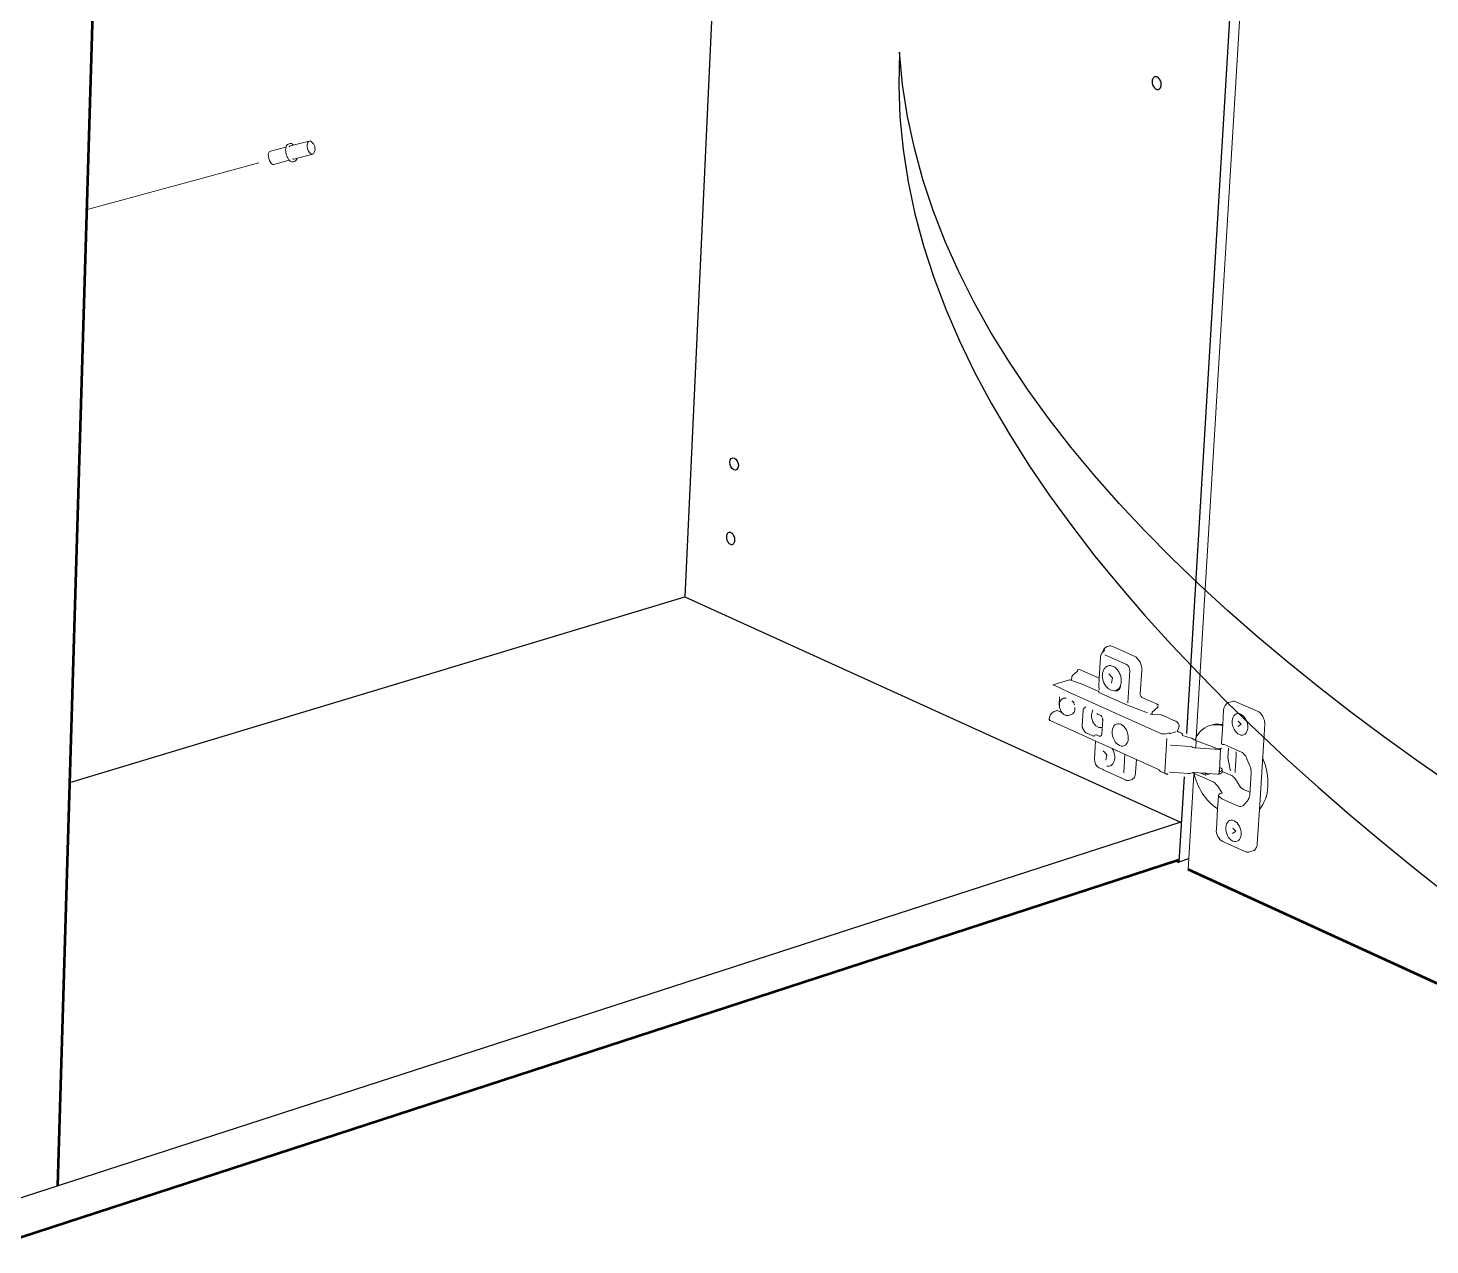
# Model space of a CAD drawing. Header units: inches. Extents: x 0.5 to 7.8, y 1 to 11.1.
# Drawn here: x 3.294 to 4.795, y 2.376 to 3.679 of the extents above; entities that cross this region are included whole.
import ezdxf

# ---------------------------------------------------------------- set-up
doc = ezdxf.new("R2010")
doc.units = ezdxf.units.IN
doc.header["$MEASUREMENT"] = 0
doc.layers.add('PDF_Geometry', color=7, linetype='Continuous')

msp = doc.modelspace()

# ---------------------------------------------------------------- linework, layer by layer
at = {"layer": 'PDF_Geometry', "lineweight": 25}
for points in [[(4.535, 2.924), (4.6368, 4.6148)], [(4.0417, 4.0186), (3.9978, 3.0704)], [(3.3392, 2.8715), (3.9978, 3.0704)], [(3.9978, 3.0704), (4.5284, 2.8289)], [(4.527, 2.7866), (4.5325, 2.8776)], [(4.5285, 2.8289), (2.5959, 2.2029)], [(4.5269, 2.7866), (4.5372, 2.7899)]]:
    msp.add_lwpolyline(points, dxfattribs=at)
at = {"layer": 'PDF_Geometry', "lineweight": 18}
for points in [[(4.545, 2.9193), (4.6474, 4.6131)], [(3.5755, 3.5531), (3.5955, 3.5584)], [(3.5792, 3.5391), (3.5992, 3.5444)], [(3.5416, 3.535), (3.3567, 3.4848)], [(3.5575, 3.5334), (3.5742, 3.5378)], [(4.4513, 3.0175), (4.4524, 3.0177), (4.4535, 3.0177), (4.4547, 3.0175), (4.4558, 3.0171)], [(4.4441, 3.0098), (4.4437, 3.0092), (4.4434, 3.0087), (4.4431, 3.0081), (4.4429, 3.0074), (4.4427, 3.0065), (4.4426, 3.0056), (4.4413, 2.9831)], [(4.4441, 3.0098), (4.4451, 3.011)], [(4.4739, 2.9912), (4.4739, 2.9919), (4.4738, 2.9927), (4.4737, 2.9933), (4.4735, 2.994), (4.4733, 2.9946), (4.473, 2.9953), (4.4727, 2.9958), (4.4723, 2.9963), (4.4719, 2.9968), (4.4715, 2.9973), (4.471, 2.9976), (4.4705, 2.9979), (4.4474, 3.0081)], [(4.418, 2.9913), (4.418, 2.9907), (4.413, 2.9863)], [(4.4186, 2.9921), (4.4183, 2.992), (4.4181, 2.9916), (4.418, 2.9913)], [(4.4201, 2.9926), (4.4186, 2.9921)], [(4.4201, 2.9926), (4.4413, 2.9831), (4.4408, 2.9747)], [(4.4456, 2.9802), (4.4453, 2.9813), (4.4451, 2.9824), (4.4449, 2.9835), (4.4447, 2.9846), (4.4446, 2.9857), (4.4447, 2.9867), (4.4448, 2.9877), (4.4449, 2.9888), (4.4451, 2.9897), (4.4454, 2.9906), (4.4457, 2.9916), (4.4462, 2.9924), (4.4466, 2.9932), (4.4472, 2.9939), (4.4477, 2.9945), (4.4484, 2.9951), (4.449, 2.9955), (4.4497, 2.9959), (4.4505, 2.9962), (4.4512, 2.9964), (4.4519, 2.9966), (4.4527, 2.9966), (4.4535, 2.9966), (4.4542, 2.9964), (4.4552, 2.9961), (4.4563, 2.9958), (4.4572, 2.9952), (4.458, 2.9948), (4.4587, 2.9942), (4.4594, 2.9935), (4.4595, 2.9934), (4.4601, 2.9928), (4.4608, 2.9921), (4.4615, 2.9912), (4.462, 2.9903), (4.4626, 2.9894), (4.4631, 2.9883), (4.4635, 2.9873), (4.4639, 2.9863), (4.4643, 2.9852), (4.4645, 2.9841), (4.4647, 2.9831), (4.4649, 2.982), (4.4649, 2.9809), (4.4649, 2.9798), (4.4649, 2.9787), (4.4647, 2.9777), (4.4647, 2.9774)], [(4.4515, 2.9878), (4.4556, 2.9837), (4.4544, 2.978)], [(4.4719, 2.9567), (4.4739, 2.9912)], [(4.3916, 2.9759), (4.3917, 2.9759), (4.3919, 2.9759)], [(4.4095, 2.9814), (4.4095, 2.9814), (4.4095, 2.9815), (4.4094, 2.9815), (4.4093, 2.9815), (4.4092, 2.9815), (4.4092, 2.9814), (4.4091, 2.9814), (4.4092, 2.9814), (4.4094, 2.9814), (4.3919, 2.9759)], [(4.3919, 2.9759), (4.399, 2.9727)], [(4.399, 2.973), (4.399, 2.9729), (4.3991, 2.9729), (4.3992, 2.9728), (4.3994, 2.9727), (4.3995, 2.9726)], [(4.3995, 2.9726), (4.3993, 2.9727), (4.399, 2.9727)], [(4.399, 2.9727), (4.4095, 2.968)], [(4.4094, 2.9814), (4.4095, 2.9814), (4.4095, 2.9814)], [(4.493, 2.946), (4.4716, 2.9542), (4.4407, 2.968), (4.4401, 2.9691), (4.4231, 2.9767), (4.4094, 2.9814)], [(4.4112, 2.9809), (4.4114, 2.9814), (4.4116, 2.9819), (4.4117, 2.9825), (4.4118, 2.9836)], [(4.4118, 2.9837), (4.4118, 2.9842), (4.412, 2.9848), (4.4123, 2.9854), (4.4126, 2.9859), (4.413, 2.9863)], [(4.4231, 2.9767), (4.4231, 2.9767), (4.4232, 2.9767)], [(4.4232, 2.9767), (4.4233, 2.9767)], [(4.4408, 2.9747), (4.4408, 2.9741), (4.4408, 2.9734), (4.4409, 2.9727), (4.4411, 2.972), (4.4411, 2.9713), (4.4414, 2.9703)], [(4.4412, 2.9817), (4.4411, 2.9815), (4.441, 2.9813), (4.4409, 2.9811)], [(4.464, 2.9868), (4.4637, 2.9866)], [(4.3983, 2.954), (4.3989, 2.9633)], [(4.409, 2.9434), (4.4084, 2.9432), (4.4076, 2.9431), (4.4069, 2.9431), (4.4062, 2.9432), (4.4055, 2.9434), (4.4048, 2.9437), (4.404, 2.944), (4.4033, 2.9444), (4.4027, 2.9449), (4.402, 2.9456), (4.4013, 2.9463), (4.4008, 2.9471), (4.4002, 2.948), (4.3998, 2.9489), (4.3994, 2.9499), (4.399, 2.9509), (4.3988, 2.9519), (4.3987, 2.9529), (4.3986, 2.9539), (4.3986, 2.955), (4.3987, 2.956), (4.3989, 2.9569), (4.3992, 2.9578), (4.3996, 2.9587), (4.4001, 2.9595), (4.4006, 2.9601), (4.4013, 2.9607), (4.4019, 2.9612), (4.4025, 2.9615), (4.4032, 2.9618)], [(4.4047, 2.9623), (4.4032, 2.9618)], [(4.4058, 2.9618), (4.4049, 2.9619), (4.404, 2.9619), (4.4032, 2.9618)], [(4.41, 2.968), (4.4097, 2.968), (4.4095, 2.968)], [(4.4095, 2.968), (4.5081, 2.9237)], [(4.4144, 2.9574), (4.4138, 2.9579), (4.4132, 2.9583), (4.4128, 2.9586), (4.4124, 2.9588)], [(4.4148, 2.9545), (4.4143, 2.9558), (4.4138, 2.9572), (4.4131, 2.9583)], [(4.4401, 2.9691), (4.4402, 2.9691), (4.4404, 2.9691)], [(4.4404, 2.9691), (4.4405, 2.969), (4.4406, 2.9689)], [(4.4406, 2.9689), (4.4411, 2.968), (4.4411, 2.968)], [(4.4407, 2.968), (4.4409, 2.968), (4.4411, 2.968)], [(4.441, 2.9708), (4.441, 2.9708)], [(4.487, 2.9626), (4.5043, 2.9549), (4.5028, 2.9545)], [(4.5838, 2.9583), (4.5847, 2.9586), (4.5857, 2.9586), (4.5867, 2.9583), (4.5877, 2.958), (4.6113, 2.9476)], [(4.396, 2.9486), (4.396, 2.9486), (4.3961, 2.9486)], [(4.396, 2.9486), (4.396, 2.9486)], [(4.3986, 2.9539), (4.3982, 2.9541)], [(4.409, 2.9434), (4.4115, 2.9442), (4.4124, 2.9445), (4.4131, 2.9451), (4.4138, 2.9459), (4.4143, 2.9468), (4.4148, 2.9478), (4.4151, 2.949), (4.4152, 2.9504), (4.4152, 2.9516)], [(4.4144, 2.9469), (4.4144, 2.9468)], [(4.4241, 2.9488), (4.4231, 2.9323)], [(4.4252, 2.9511), (4.4248, 2.9508), (4.4244, 2.9502), (4.4242, 2.9495), (4.4241, 2.9488)], [(4.427, 2.9524), (4.4252, 2.9511)], [(4.4395, 2.9448), (4.4392, 2.945), (4.4389, 2.9453), (4.4387, 2.9455)], [(4.4424, 2.9435), (4.4395, 2.9448)], [(4.4424, 2.9435), (4.443, 2.9431), (4.4436, 2.9426), (4.4441, 2.9419), (4.4445, 2.941), (4.4449, 2.9402), (4.4451, 2.9392), (4.4451, 2.9384), (4.4447, 2.9386), (4.4446, 2.9387)], [(4.4716, 2.9542), (4.4716, 2.9542), (4.4717, 2.9542)], [(4.4717, 2.9542), (4.4717, 2.9542)], [(4.4978, 2.9445), (4.4979, 2.9449), (4.4979, 2.9454), (4.498, 2.9466)], [(4.5043, 2.9549), (4.5042, 2.952), (4.498, 2.9466)], [(4.4986, 2.9444), (4.4986, 2.9444)], [(4.4986, 2.9444), (4.5073, 2.9438), (4.5073, 2.9438)], [(4.4986, 2.9444), (4.4986, 2.9444)], [(4.5096, 2.9432), (4.5097, 2.9432), (4.5099, 2.9432)], [(4.6113, 2.9476), (4.6123, 2.9471), (4.6132, 2.9463), (4.6143, 2.9454), (4.6151, 2.9444), (4.6159, 2.9433), (4.6166, 2.9421), (4.6172, 2.9408), (4.6177, 2.9394), (4.6182, 2.938), (4.6183, 2.9365), (4.6185, 2.9352), (4.6185, 2.9338), (4.6171, 2.9111)], [(4.5048, 2.8854), (4.3887, 2.9378)], [(4.4231, 2.9323), (4.4231, 2.9315), (4.4232, 2.9307), (4.4236, 2.9298), (4.4239, 2.9291)], [(4.4239, 2.929), (4.4254, 2.9263)], [(4.4451, 2.9384), (4.4442, 2.9237), (4.4439, 2.924), (4.4438, 2.9241)], [(4.5614, 2.933), (4.5594, 2.9324), (4.5612, 2.9329), (4.5632, 2.9332), (4.5652, 2.9333), (4.5673, 2.9333), (4.5693, 2.9331), (4.5714, 2.9328), (4.5735, 2.9322)], [(4.5614, 2.933), (4.5633, 2.9335), (4.5652, 2.9338), (4.5673, 2.934), (4.5693, 2.934), (4.5715, 2.9337), (4.5736, 2.9334)], [(4.5736, 2.9334), (4.5723, 2.9131)], [(4.5896, 2.9314), (4.5931, 2.9339), (4.59, 2.9372)], [(4.4254, 2.9263), (4.4259, 2.9257), (4.4263, 2.9252), (4.4268, 2.9248), (4.4273, 2.9245)], [(4.4273, 2.9245), (4.4344, 2.9213)], [(4.4344, 2.9213), (4.435, 2.9211), (4.4356, 2.9211), (4.4361, 2.9213), (4.4366, 2.9217)], [(4.4374, 2.9224), (4.4376, 2.9226), (4.4378, 2.9226), (4.4382, 2.9226)], [(4.4382, 2.9226), (4.4411, 2.9212)], [(4.4411, 2.9212), (4.4417, 2.921), (4.4423, 2.9211), (4.4429, 2.9212), (4.4434, 2.9217), (4.4438, 2.9222), (4.444, 2.9229), (4.4442, 2.9237)], [(4.5081, 2.9237), (4.5086, 2.9235), (4.5091, 2.9235)], [(4.5119, 2.9233), (4.5112, 2.9235), (4.5105, 2.9237), (4.5098, 2.9237), (4.5091, 2.9235)], [(4.5114, 2.8826), (4.5135, 2.9184)], [(4.5168, 2.9248), (4.5119, 2.9233)], [(4.5233, 2.9258), (4.5166, 2.9236)], [(4.5249, 2.9265), (4.5248, 2.9264), (4.5247, 2.9263)], [(4.5265, 2.9255), (4.5259, 2.9256), (4.5253, 2.9259)], [(4.5305, 2.9221), (4.5304, 2.9225), (4.5303, 2.9228), (4.5302, 2.9232), (4.53, 2.9235), (4.5297, 2.9239), (4.5292, 2.9243), (4.5286, 2.9246), (4.528, 2.9249), (4.5274, 2.9252), (4.5267, 2.9255), (4.5266, 2.9255), (4.5265, 2.9255)], [(4.5418, 2.918), (4.5412, 2.9184), (4.5404, 2.9188), (4.5398, 2.919), (4.5304, 2.9219)], [(4.5418, 2.918), (4.5431, 2.9172), (4.5437, 2.9167), (4.5444, 2.9164), (4.5451, 2.9161)], [(4.5443, 2.9164), (4.5447, 2.9173), (4.5451, 2.9182)], [(4.5445, 2.9085), (4.5446, 2.9095), (4.5447, 2.9106), (4.5448, 2.9116), (4.5449, 2.9128), (4.5449, 2.9137), (4.5449, 2.9146), (4.545, 2.9152), (4.545, 2.9157)], [(4.5619, 2.9099), (4.5455, 2.9161)], [(4.5763, 2.9117), (4.5752, 2.912), (4.5742, 2.9123), (4.5731, 2.9123), (4.5726, 2.9126), (4.5724, 2.9128), (4.5723, 2.9131)], [(4.4454, 2.9052), (4.4495, 2.9011), (4.4482, 2.8953)], [(4.4593, 2.9055), (4.4589, 2.9053)], [(4.4675, 2.8818), (4.4687, 2.9017)], [(4.518, 2.9117), (4.5178, 2.9116), (4.5178, 2.9116)], [(4.5391, 2.9101), (4.5178, 2.9116)], [(4.5445, 2.9085), (4.5431, 2.9087), (4.5416, 2.909), (4.5403, 2.9095), (4.5391, 2.9101)], [(4.5699, 2.9074), (4.5698, 2.907), (4.5698, 2.9067), (4.5445, 2.9085)], [(4.562, 2.9099), (4.5659, 2.9082)], [(4.5655, 2.9091), (4.5655, 2.9087), (4.5657, 2.9083), (4.5659, 2.9082)], [(4.5712, 2.9077), (4.5703, 2.9075), (4.5693, 2.9074), (4.5684, 2.9074), (4.5675, 2.9076), (4.5667, 2.9078), (4.5659, 2.9082)], [(4.5698, 2.9067), (4.5703, 2.9067), (4.5709, 2.9068), (4.5712, 2.907), (4.5713, 2.9071)], [(4.5699, 2.8841), (4.5713, 2.9071)], [(4.5722, 2.908), (4.5712, 2.9077), (4.5717, 2.9079), (4.5722, 2.9081)], [(4.5713, 2.9071), (4.5713, 2.9075), (4.5714, 2.9077)], [(4.5767, 2.9116), (4.5942, 2.9036), (4.5953, 2.9028), (4.5962, 2.9019), (4.5973, 2.9008), (4.5981, 2.8996), (4.5989, 2.8982), (4.5995, 2.8969)], [(4.5796, 2.9083), (4.5791, 2.8979)], [(4.5995, 2.8969), (4.5991, 2.8967), (4.599, 2.8965), (4.5989, 2.8964)], [(4.5995, 2.8969), (4.6026, 2.8893), (4.6031, 2.8879), (4.6035, 2.8864), (4.6037, 2.8849), (4.6039, 2.8835), (4.6039, 2.882)], [(4.6171, 2.9111), (4.6135, 2.8531)], [(4.4447, 2.8856), (4.445, 2.8854), (4.4456, 2.8849), (4.4463, 2.8846), (4.4462, 2.8847), (4.4462, 2.8849)], [(4.4693, 2.8742), (4.4463, 2.8846)], [(4.4755, 2.8743), (4.4765, 2.8747), (4.4774, 2.8753), (4.4782, 2.8761), (4.4789, 2.877), (4.4795, 2.8781), (4.4799, 2.8794), (4.4801, 2.8807), (4.4803, 2.8822), (4.4812, 2.8961)], [(4.5056, 2.8846), (4.5055, 2.8848), (4.5054, 2.885), (4.5052, 2.8851), (4.5051, 2.8852), (4.5049, 2.8853), (4.5049, 2.8853), (4.5049, 2.8854)], [(4.5085, 2.8824), (4.508, 2.8827), (4.5075, 2.8829), (4.507, 2.8834), (4.5066, 2.8837), (4.506, 2.8842), (4.5056, 2.8846)], [(4.5122, 2.8807), (4.5085, 2.8824)], [(4.5122, 2.8807), (4.5122, 2.8807), (4.5122, 2.8808), (4.5121, 2.8808), (4.5117, 2.8811), (4.5116, 2.8816), (4.5114, 2.882), (4.5114, 2.8826)], [(4.5164, 2.8826), (4.5165, 2.8826), (4.5167, 2.8826), (4.5167, 2.8826), (4.5168, 2.8826), (4.5169, 2.8826), (4.517, 2.8825)], [(4.5632, 2.872), (4.5428, 2.8811), (4.543, 2.8812), (4.5431, 2.8814), (4.5432, 2.8816), (4.5434, 2.8817), (4.5436, 2.8818), (4.5437, 2.882)], [(4.573, 2.8851), (4.5729, 2.8856), (4.5726, 2.886), (4.5722, 2.8864), (4.5717, 2.8868), (4.5709, 2.8872), (4.5701, 2.8875), (4.5697, 2.8822)], [(4.5699, 2.8841), (4.5698, 2.8834), (4.5698, 2.8827), (4.5697, 2.8821), (4.5697, 2.8817), (4.5697, 2.8816), (4.5697, 2.8817), (4.5698, 2.8819), (4.5698, 2.8818)], [(4.5698, 2.8832), (4.5697, 2.8822)], [(4.5728, 2.8826), (4.573, 2.8851), (4.5728, 2.8847), (4.5725, 2.8844), (4.5721, 2.884), (4.5715, 2.8837), (4.5708, 2.8834), (4.5698, 2.8832)], [(4.5698, 2.8819), (4.5698, 2.8832)], [(4.5728, 2.8826), (4.5727, 2.8822), (4.5724, 2.8818), (4.5719, 2.8815), (4.5713, 2.8811), (4.5707, 2.8809), (4.5698, 2.8806)], [(4.5877, 2.8743), (4.5869, 2.8754), (4.586, 2.8764), (4.5851, 2.8773), (4.5842, 2.8782), (4.5832, 2.8788), (4.5821, 2.8794), (4.573, 2.8834)], [(4.6039, 2.882), (4.6024, 2.858), (4.6022, 2.8567), (4.6019, 2.8554), (4.6015, 2.8542), (4.6009, 2.8531), (4.6003, 2.8523)], [(4.4651, 2.8763), (4.4649, 2.8764), (4.4648, 2.8765), (4.4646, 2.8765), (4.4645, 2.8766), (4.4643, 2.8766)], [(4.4691, 2.8746), (4.4691, 2.8744), (4.4693, 2.8742)], [(4.4693, 2.8742), (4.4699, 2.8738), (4.4707, 2.8737), (4.4714, 2.8735), (4.4723, 2.8735), (4.4732, 2.8736), (4.474, 2.8738), (4.4756, 2.8743)], [(4.5123, 2.8806), (4.5122, 2.8807)], [(4.5123, 2.8806), (4.5126, 2.8806), (4.5128, 2.8806), (4.513, 2.8805), (4.5132, 2.8805), (4.5134, 2.8805), (4.5136, 2.8805), (4.5136, 2.8806), (4.5137, 2.8806), (4.5137, 2.8809)], [(4.5149, 2.8803), (4.5147, 2.8803), (4.5145, 2.8804), (4.5143, 2.8804), (4.514, 2.8805), (4.5139, 2.8805), (4.5136, 2.8805)], [(4.5137, 2.8809), (4.5142, 2.8808), (4.5146, 2.8807), (4.5147, 2.8806), (4.5147, 2.8804), (4.5149, 2.8803)], [(4.5365, 2.7784), (4.5427, 2.8801)], [(4.5501, 2.8816), (4.5552, 2.8793)], [(4.5601, 2.8809), (4.5552, 2.8793), (4.555, 2.8805), (4.5547, 2.8817)], [(4.5547, 2.8817), (4.5551, 2.8815), (4.5555, 2.8813), (4.5558, 2.8812), (4.5562, 2.8811), (4.5565, 2.8811), (4.5569, 2.8811), (4.5683, 2.8803)], [(4.5681, 2.8674), (4.5673, 2.8687), (4.5663, 2.8697), (4.5653, 2.8706), (4.5643, 2.8714), (4.5632, 2.872)], [(4.5725, 2.8606), (4.5681, 2.8674)], [(4.5691, 2.8806), (4.5688, 2.8804), (4.5685, 2.8803), (4.5684, 2.8803), (4.5683, 2.8803)], [(4.5698, 2.8806), (4.5697, 2.8806), (4.5696, 2.8806), (4.5695, 2.8806), (4.5694, 2.8806), (4.5692, 2.8806), (4.5691, 2.8806)], [(4.592, 2.8675), (4.5877, 2.8743)], [(4.5957, 2.8641), (4.595, 2.8645), (4.5941, 2.8651), (4.5933, 2.8658), (4.5927, 2.8666), (4.592, 2.8675)], [(4.5697, 2.8563), (4.5692, 2.8565), (4.569, 2.8568), (4.5689, 2.8571)], [(4.5727, 2.8541), (4.5717, 2.8547), (4.5707, 2.8553), (4.5697, 2.8563)], [(4.5708, 2.8596), (4.5728, 2.8602), (4.5726, 2.8604), (4.5725, 2.8606)], [(4.5895, 2.8465), (4.5727, 2.8541)], [(4.5895, 2.8465), (4.5906, 2.8461), (4.5917, 2.8459), (4.5928, 2.8459), (4.5939, 2.8461), (4.5948, 2.8465), (4.5956, 2.847), (4.5965, 2.8478), (4.6003, 2.8523)], [(4.6017, 2.8614), (4.5957, 2.8641)], [(4.6135, 2.8531), (4.6105, 2.8055)], [(4.6202, 2.8567), (4.6199, 2.8564)], [(4.5839, 2.8167), (4.5874, 2.8192), (4.5843, 2.8225)], [(4.5971, 2.7976), (4.5973, 2.7974), (4.5981, 2.7972), (4.5989, 2.7969), (4.5997, 2.7968), (4.6006, 2.7968), (4.6014, 2.7969), (4.6022, 2.7972), (4.6062, 2.7984)], [(4.6105, 2.8055), (4.6103, 2.8042), (4.6101, 2.803), (4.6097, 2.8019), (4.6091, 2.801), (4.6086, 2.8001), (4.6079, 2.7994), (4.607, 2.7988), (4.6062, 2.7984)]]:
    msp.add_lwpolyline(points, dxfattribs=at)
at = {"layer": 'PDF_Geometry', "lineweight": 53}
for points in [[(3.3263, 2.4395), (3.3866, 4.4613)], [(4.526, 2.7883), (2.5954, 2.1588)], [(4.5244, 2.7877), (4.5269, 2.7866)], [(5.7847, 2.2066), (4.5365, 2.7784)]]:
    msp.add_lwpolyline(points, dxfattribs=at)
at = {"layer": 'PDF_Geometry', "lineweight": 25}
for points in [[(4.4979, 3.6224), (4.4979, 3.6212), (4.4981, 3.62), (4.4983, 3.6188), (4.4987, 3.6177), (4.4993, 3.6167), (4.5, 3.6158), (4.5007, 3.6149), (4.5015, 3.6143), (4.5024, 3.6139), (4.5032, 3.6136), (4.5041, 3.6135), (4.5048, 3.6137), (4.5056, 3.6141), (4.5062, 3.6147), (4.5068, 3.6154), (4.5072, 3.6164), (4.5075, 3.6174), (4.5076, 3.6185), (4.5076, 3.6197), (4.5075, 3.6209), (4.5072, 3.622), (4.5067, 3.6232), (4.5062, 3.6242), (4.5055, 3.6251), (4.5048, 3.626), (4.504, 3.6266), (4.5031, 3.627), (4.5023, 3.6272), (4.5014, 3.6273), (4.5006, 3.6272), (4.4999, 3.6267), (4.4993, 3.6261), (4.4987, 3.6254), (4.4983, 3.6245), (4.498, 3.6235)], [(4.0421, 3.1349), (4.0421, 3.1338), (4.0423, 3.1326), (4.0425, 3.1315), (4.043, 3.1304), (4.0435, 3.1294), (4.0442, 3.1285), (4.0448, 3.1277), (4.0456, 3.1271), (4.0464, 3.1267), (4.0471, 3.1264), (4.0479, 3.1264), (4.0487, 3.1264), (4.0493, 3.1268), (4.0499, 3.1273), (4.0504, 3.128), (4.0508, 3.1288), (4.051, 3.1298), (4.0512, 3.1309), (4.0511, 3.132), (4.051, 3.133), (4.0507, 3.1342), (4.0503, 3.1353), (4.0498, 3.1363), (4.0492, 3.1372), (4.0485, 3.138), (4.0477, 3.1386), (4.047, 3.1391), (4.0461, 3.1393), (4.0453, 3.1393), (4.0447, 3.1393), (4.044, 3.1389), (4.0434, 3.1384), (4.0429, 3.1377), (4.0425, 3.1369), (4.0423, 3.1359)]]:
    msp.add_lwpolyline(points, close=True, dxfattribs=at)
at = {"layer": 'PDF_Geometry', "lineweight": 18}
for points in [[(3.5942, 3.5573, 0.119627), (3.5934, 3.5548, 0.162854), (3.5956, 3.5464, 0.117167), (3.5975, 3.5446, 0.414127), (3.6005, 3.5454, 0.10051), (3.6011, 3.5472, 0.118447), (3.6017, 3.5491, 0.084302), (3.6014, 3.5524)], [(3.5559, 3.5337, -0.105034), (3.5539, 3.5356, -0.158752), (3.5517, 3.5439, -0.112083), (3.5525, 3.5464, -0.218593), (3.5539, 3.5474), (3.5706, 3.5518)], [(3.5749, 3.5556), (3.5732, 3.5552, 0.185779), (3.5714, 3.5538, 0.112874), (3.5703, 3.5504, 0.084873), (3.5709, 3.5445, 0.081707), (3.5733, 3.539, 0.121312), (3.5759, 3.5365)], [(3.5825, 3.54, -0.075717), (3.5817, 3.538, -0.197789), (3.5799, 3.5366), (3.5782, 3.5362)], [(4.4513, 3.0175), (4.4499, 3.017, 0.273504), (4.4451, 3.011), (4.4473, 3.0137)], [(4.487, 2.9626), (4.4865, 2.9629), (4.4861, 2.9635), (4.4857, 2.964), (4.4854, 2.9646), (4.4853, 2.9653), (4.4852, 2.9661), (4.4868, 2.9916, 0.287581), (4.4788, 3.0068), (4.4558, 3.0171)], [(4.5736, 2.9334), (4.5745, 2.9492, -0.300445), (4.5798, 2.9571), (4.5838, 2.9583)], [(4.3878, 2.9398), (4.3877, 2.9398), (4.3876, 2.9399), (4.3876, 2.9397), (4.3876, 2.9394), (4.3877, 2.939), (4.3879, 2.9387), (4.388, 2.9384), (4.3882, 2.9382), (4.3884, 2.938), (4.3887, 2.9378), (4.3883, 2.9381), (4.3881, 2.9386), (4.3879, 2.9391), (4.3878, 2.9398, -0.269612), (4.3929, 2.9476), (4.3931, 2.9476), (4.3932, 2.9476), (4.3961, 2.9486), (4.4015, 2.9462)], [(4.4442, 2.9304), (4.4434, 2.9302), (4.4428, 2.9302), (4.4421, 2.9302), (4.4415, 2.9302), (4.4408, 2.9304), (4.44, 2.9307, -0.393384), (4.4346, 2.9492)], [(4.5267, 2.9255), (4.5263, 2.9256), (4.5258, 2.9257), (4.5254, 2.926), (4.525, 2.9262), (4.5249, 2.9265), (4.5263, 2.929), (4.5265, 2.9309), (4.5268, 2.9316), (4.5269, 2.9323, 0.27808), (4.5216, 2.938), (4.5215, 2.938), (4.5213, 2.938), (4.5096, 2.9432), (4.5089, 2.9435), (4.5082, 2.9437), (4.5073, 2.9438), (4.4986, 2.9444), (4.4977, 2.9445), (4.4969, 2.9447), (4.4959, 2.9447), (4.4963, 2.9448), (4.4964, 2.9448), (4.4964, 2.9448), (4.4969, 2.9448), (4.4972, 2.9447), (4.4976, 2.9446), (4.4981, 2.9445), (4.4986, 2.9444)], [(4.4447, 2.8856), (4.4414, 2.887, -0.293161), (4.4363, 2.8964), (4.4374, 2.9158)], [(4.6128, 2.8425, 0.161394), (4.6218, 2.867, 0.112173), (4.6162, 2.8981)], [(4.5164, 2.8826), (4.5374, 2.8811, 0.13905), (4.5394, 2.8814), (4.5407, 2.8817), (4.541, 2.8818), (4.5414, 2.8819), (4.5417, 2.882), (4.5421, 2.8821), (4.5426, 2.8821), (4.543, 2.8821), (4.5529, 2.8814), (4.5535, 2.8813), (4.5542, 2.8815), (4.5547, 2.8817)], [(4.5428, 2.8811), (4.5427, 2.8816), (4.5427, 2.8821, 0.193904), (4.568, 2.8431), (4.5689, 2.8571), (4.5689, 2.8572), (4.5689, 2.8573), (4.5689, 2.8574), (4.5689, 2.8574), (4.569, 2.8574), (4.569, 2.8575), (4.569, 2.8576), (4.569, 2.8577), (4.569, 2.8578), (4.5691, 2.8578), (4.5691, 2.8579), (4.5691, 2.858), (4.5692, 2.858), (4.5692, 2.8581), (4.5692, 2.8582), (4.5692, 2.8583), (4.5693, 2.8584), (4.5693, 2.8585), (4.5694, 2.8585), (4.5694, 2.8585), (4.5695, 2.8586), (4.5695, 2.8587), (4.5696, 2.8587), (4.5696, 2.8588), (4.5697, 2.8588), (4.5697, 2.8589), (4.5697, 2.8589), (4.5697, 2.859), (4.5698, 2.859), (4.5699, 2.8591), (4.57, 2.8591), (4.5701, 2.8591), (4.5701, 2.8592), (4.5702, 2.8592), (4.5703, 2.8593), (4.5703, 2.8593), (4.5703, 2.8594), (4.5704, 2.8594), (4.5705, 2.8594), (4.5706, 2.8595), (4.5707, 2.8595), (4.5707, 2.8595), (4.5707, 2.8596)], [(4.568, 2.8431), (4.5667, 2.8212, 0.297747), (4.5736, 2.8082), (4.5971, 2.7976)]]:
    msp.add_lwpolyline(points, format="xyb", dxfattribs=at)
for centre, radius, start, end in [((3.5962, 3.5528), 0.00476, 34.5353, 58.8341), ((4.4588, 2.9749), 0.00538, 259.7638, 7.1188), ((4.5692, 2.907), 0.0273, 111.1722, 159.1326), ((0.3306, 3.1444), 4.2642, 356.4761, 356.7741)]:
    msp.add_arc(centre, radius, start, end, dxfattribs=at)
at = {"layer": 'PDF_Geometry', "lineweight": 25}
msp.add_ellipse((4.0504, 3.2125), major_axis=(-0.00193, 0.00641), ratio=0.646855, start_param=1.069646432576625, end_param=7.352831739756211, dxfattribs=at)
at = {"layer": 'PDF_Geometry', "lineweight": 18}
for centre, major_axis, ratio, start_param, end_param in [((4.4549, 2.9827), (-0.0043, 0.0126), 0.719408, 1.524386, 4.056913), ((4.592, 2.9337), (-0.0038, 0.0113), 0.660924, 4.163526, 10.446711), ((4.4638, 2.9224), (-0.0039, 0.0118), 0.655164, 2.601242213470839, 8.884427520650423), ((4.4491, 2.9012), (-0.0037, 0.0121), 0.660688, 2.739751, 5.072474), ((4.585, 2.8196), (-0.0037, 0.0112), 0.662724, 4.168135, 10.45132)]:
    msp.add_ellipse(centre, major_axis=major_axis, ratio=ratio, start_param=start_param, end_param=end_param, dxfattribs=at)
at = {"layer": 'PDF_Geometry', "lineweight": 25}
for points in [[(4.2275, 3.6534), (4.1858, 2.9098), (5.6446, 2.2241), (5.9893, 2.0726)], [(6.0627, 2.2768), (5.7459, 2.3828), (4.2756, 2.9134), (4.2275, 3.6534)]]:
    msp.add_open_spline(points, degree=3, dxfattribs=at)
at = {"layer": 'PDF_Geometry', "lineweight": 18}
for points in [[(3.5955, 3.5584), (3.595, 3.5582), (3.5945, 3.5578), (3.5942, 3.5573)], [(3.5972, 3.5581), (3.5967, 3.5584), (3.5961, 3.5585), (3.5955, 3.5584)], [(3.5988, 3.5568), (3.5983, 3.5573), (3.5978, 3.5577), (3.5972, 3.5581)], [(3.5755, 3.5531), (3.575, 3.553), (3.5745, 3.5526), (3.5742, 3.5521)], [(3.5771, 3.5553), (3.5764, 3.5557), (3.5756, 3.5558), (3.5749, 3.5556)], [(3.5788, 3.554), (3.5783, 3.5545), (3.5778, 3.555), (3.5771, 3.5553)], [(3.6014, 3.5524), (3.6011, 3.5535), (3.6007, 3.5545), (3.6001, 3.5555)], [(3.5559, 3.5337), (3.5564, 3.5334), (3.557, 3.5333), (3.5575, 3.5334)], [(3.5759, 3.5365), (3.5766, 3.5361), (3.5774, 3.536), (3.5782, 3.5362)], [(3.5775, 3.5393), (3.578, 3.5391), (3.5786, 3.539), (3.5792, 3.5391)], [(4.5791, 2.8979), (4.5791, 2.8979), (4.5813, 2.8855), (4.5819, 2.8838)]]:
    msp.add_open_spline(points, degree=3, dxfattribs=at)

doc.saveas('drawing.dxf')
